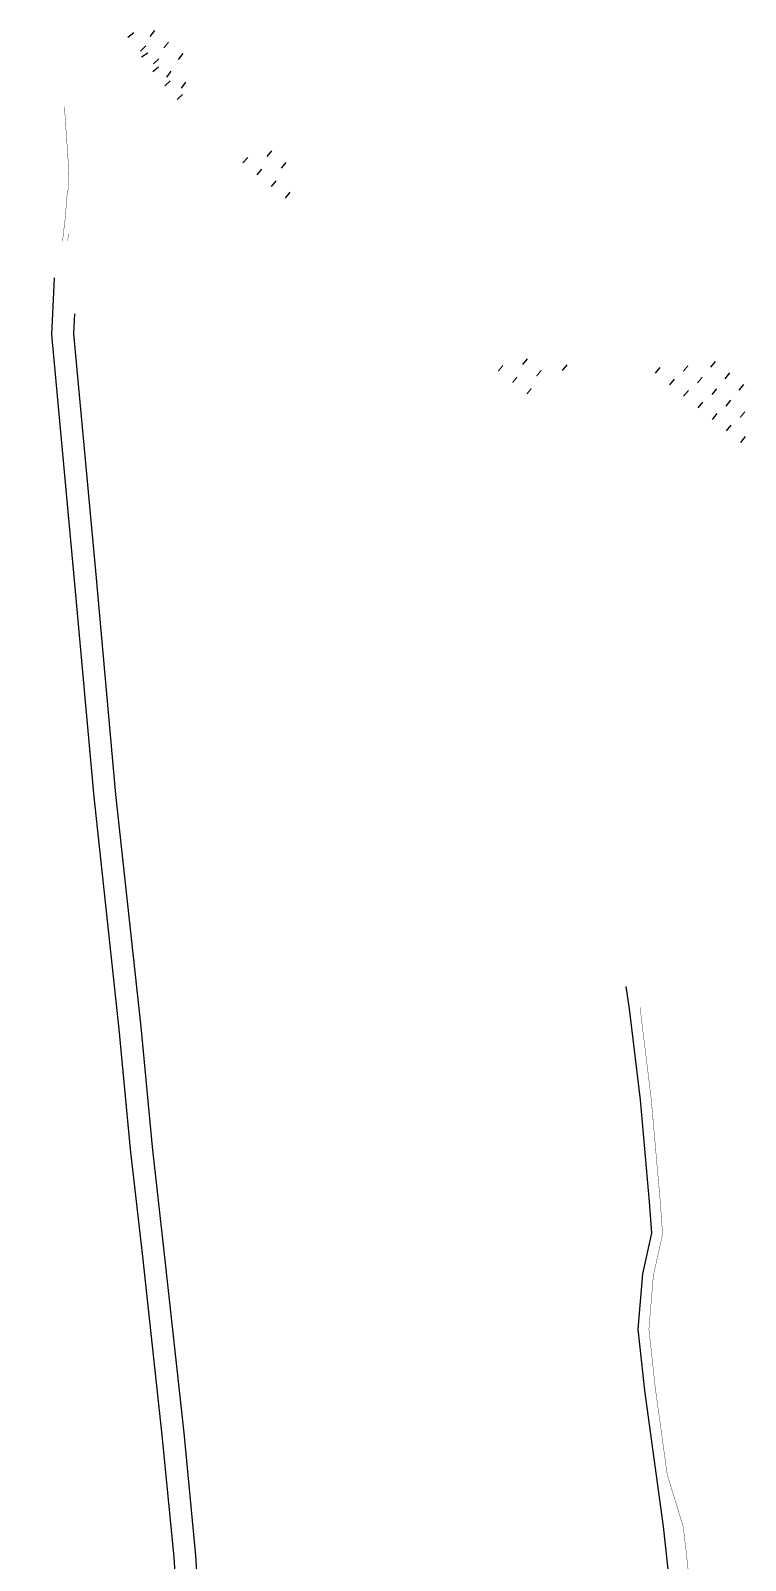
# Model space of a CAD drawing. Header units: metres. Extents: x 375792 to 378704, y 2469502 to 2471712.
# Drawn here: x 376977.1 to 377172.3, y 2471210.2 to 2471628.2 of the extents above; entities that cross this region are included whole.
import ezdxf

# ---------------------------------------------------------------- set-up
doc = ezdxf.new("R2010")
doc.units = ezdxf.units.M
doc.header["$MEASUREMENT"] = 0
doc.linetypes.add('X2', pattern=[10, 8, -2])
doc.linetypes.add('X6', pattern=[2, 1, -1])
doc.layers.add('DLSS', color=1, linetype='Continuous')

msp = doc.modelspace()

# ---------------------------------------------------------------- linework, layer by layer
at = {"layer": 'DLSS', "linetype": 'Continuous', "flags": 128}
for points, elevation in [([(377005.21, 2471627.6), (377003.64, 2471626.3)], 11.26), ([(377010.86, 2471628.21), (377009.58, 2471626.63)], 11.41), ([(377008.52, 2471624.07), (377007.08, 2471622.63)], 11.47), ([(377009.06, 2471622.07), (377007.39, 2471620.91)], 11.45), ([(377018.63, 2471621.91), (377017.35, 2471620.33)], 11.33), ([(377011.99, 2471618.22), (377010.43, 2471616.91)], 11.42), ([(377012.04, 2471620.52), (377010.6, 2471619.09)], 11.41), ([(377015.21, 2471614.49), (377013.7, 2471613.12)], 11.36), ([(377015.4, 2471617.14), (377014.16, 2471615.52)], 11.38), ([(377019.37, 2471614.1), (377018.14, 2471612.49)], 11.26), ([(377018.57, 2471610.78), (377017.06, 2471609.42)], 11.22), ([(377036.41, 2471593.57), (377035.06, 2471592.05)], 11.29), ([(377042.86, 2471595.36), (377041.57, 2471593.78)], 11.34), ([(377040.13, 2471590.35), (377038.84, 2471588.77)], 11.41), ([(377046.74, 2471592.2), (377045.45, 2471590.62)], 11.48), ([(377044.01, 2471587.19), (377042.72, 2471585.61)], 11.52), ([(377047.88, 2471584.04), (377046.6, 2471582.46)], 11.49), ([(377013.52, 2471182.31), (377014.67, 2471182.71), (377016.15, 2471183.98), (377017.35, 2471185.93), (377017.72, 2471188.14), (377016.26, 2471211.01), (377013.02, 2471244.41), (377007.73, 2471293.19), (377004.37, 2471322.58), (377001.27, 2471355.33), (376994.42, 2471418.85), (376988.98, 2471479.06), (376982.9, 2471545.16), (376983.4, 2471556.63), (376983.58, 2471560.68)], 9.61), ([(377023.76, 2471176.29), (377023.3, 2471178.69), (377022.95, 2471182.56), (377023.69, 2471188.52), (377022.22, 2471211.49), (377018.97, 2471245.02), (377013.67, 2471293.85), (377010.32, 2471323.2), (377007.22, 2471355.94), (377000.37, 2471419.44), (376994.94, 2471479.61), (376988.89, 2471545.31), (376989.14, 2471550.84)], 30.95), ([(377112.66, 2471538.55), (377111.38, 2471536.97)], 12.67), ([(377123.48, 2471536.87), (377122.2, 2471535.29)], 20.01), ([(377148.93, 2471536.15), (377147.65, 2471534.57)], 16.6), ([(377164.02, 2471537.82), (377162.74, 2471536.24)], 11.97), ([(377167.91, 2471534.67), (377166.63, 2471533.09)], 11.88), ([(377152.82, 2471533), (377151.54, 2471531.42)], 12.99), ([(377164.36, 2471530.35), (377163.08, 2471528.77)], 13.67), ([(377171.79, 2471531.53), (377170.51, 2471529.94)], 12), ([(377156.7, 2471529.85), (377155.42, 2471528.27)], 12.91), ([(377160.58, 2471526.7), (377159.3, 2471525.12)], 13.04), ([(377168.25, 2471527.2), (377166.97, 2471525.62)], 13.43), ([(377164.47, 2471523.55), (377163.19, 2471521.97)], 13.24), ([(377168.35, 2471520.4), (377167.07, 2471518.82)], 23.84), ([(377172.23, 2471517.25), (377170.95, 2471515.67)], 22.93), ([(377158.68, 2471073.53), (377162.09, 2471082.96), (377161.73, 2471095.36), (377158.92, 2471132.2), (377153.38, 2471187.7), (377149.92, 2471219.46), (377144.81, 2471256.56), (377142.99, 2471273.35), (377144.25, 2471288.46), (377146.72, 2471299.58), (377146.09, 2471308.14), (377143.64, 2471336.05), (377140.61, 2471360.85), (377139.69, 2471366.96)], 9.06)]:
    msp.add_lwpolyline(points, dxfattribs=dict(at, elevation=elevation))
for points, elevation in [([(377014.75, 2471625.06, 0.3, 0.3, 0), (377013.47, 2471623.48, 0.3, 0.3, 0)], 11.55), ([(377106.07, 2471536.72, 0.3, 0.3, 0), (377104.79, 2471535.14, 0.3, 0.3, 0)], 11.06), ([(377116.54, 2471535.39, 0.3, 0.3, 0), (377115.26, 2471533.82, 0.3, 0.3, 0)], 13.61), ([(377156.6, 2471536.65, 0.3, 0.3, 0), (377155.32, 2471535.06, 0.3, 0.3, 0)], 13.71), ([(377109.95, 2471533.56, 0.3, 0.3, 0), (377108.67, 2471531.98, 0.3, 0.3, 0)], 11.02), ([(377113.83, 2471530.41, 0.3, 0.3, 0), (377112.54, 2471528.83, 0.3, 0.3, 0)], 11.12), ([(377160.48, 2471533.5, 0.3, 0.3, 0), (377159.2, 2471531.92, 0.3, 0.3, 0)], 13.91), ([(377172.13, 2471524.05, 0.3, 0.3, 0), (377170.85, 2471522.47, 0.3, 0.3, 0)], 13.19), ([(377165.02, 2471124.16, 0.1, 0.1, 0), (377163.51, 2471145.04, 0.1, 0.1, 0), (377159.44, 2471182.46, 0.1, 0.1, 0), (377155.35, 2471219.21, 0.1, 0.1, 0), (377150.94, 2471233.57, 0.1, 0.1, 0), (377147.72, 2471256.92, 0.1, 0.1, 0), (377145.93, 2471273.39, 0.1, 0.1, 0), (377147.15, 2471288.02, 0.1, 0.1, 0), (377149.67, 2471299.37, 0.1, 0.1, 0), (377149.01, 2471308.37, 0.1, 0.1, 0), (377146.55, 2471336.35, 0.1, 0.1, 0), (377143.51, 2471361.25, 0.00000201, 0.00000201, 0), (377142.58, 2471367.4, 0.00000201, 0.00000201, 0)], 8.24)]:
    msp.add_lwpolyline(points, format="xyseb", dxfattribs=dict(at, elevation=elevation))
at = {"layer": 'DLSS', "linetype": 'X2', "elevation": 10.15, "flags": 128}
msp.add_lwpolyline([(376986.3, 2471607.46, 0.1, 0.1, 0), (376987.31, 2471592.63, 0.1, 0.1, 0), (376987.51, 2471587.95, 0.1, 0.1, 0), (376987.52, 2471585.61, 0.1, 0.1, 0), (376987.39, 2471584.77, 0.1, 0.1, 0), (376987.12, 2471584.41, 0.1, 0.1, 0), (376987.06, 2471583.71, 0.1, 0.1, 0), (376986.51, 2471576.84, 0.1, 0.1, 0), (376985.76, 2471570.6, 0.1, 0.1, 0)], format="xyseb", dxfattribs=at)
at = {"layer": 'DLSS', "linetype": 'Continuous', "const_width": 0.1, "elevation": 10.15, "flags": 128}
msp.add_lwpolyline([(376987.43, 2471572.75), (376987.19, 2471570.72)], dxfattribs=at)
at = {"layer": 'DLSS', "linetype": 'X6', "flags": 128}
for points, elevation in [([(376989.31, 2471554.74, 0.00000201, 0.00000201, 0), (376989.38, 2471556.37, 0.00000201, 0.00000201, 0), (376989.13, 2471559.25, 0.00000201, 0.00000201, 0), (376989, 2471561.06, 0.00000201, 0.00000201, 0)], 9.51), ([(376989.31, 2471554.74, 0.00000201, 0.00000201, 0), (376995.61, 2471555, 0.00000201, 0.00000201, 0), (377004.89, 2471551.95, 0.00000201, 0.00000201, 0), (377022.51, 2471538.88, 0.00000201, 0.00000201, 0), (377032.11, 2471532.53, 0.00000201, 0.00000201, 0), (377041.77, 2471521.01, 0.00000201, 0.00000201, 0), (377048.35, 2471512.58, 0.00000201, 0.00000201, 0), (377053.64, 2471504.8, 0.00000201, 0.00000201, 0)], 9.45), ([(376989.14, 2471550.84, 0.00000201, 0.00000201, 0), (376995.06, 2471551.08, 0.00000201, 0.00000201, 0), (377003.07, 2471548.45, 0.00000201, 0.00000201, 0), (377020.28, 2471535.69, 0.00000201, 0.00000201, 0), (377029.49, 2471529.6, 0.00000201, 0.00000201, 0), (377038.74, 2471518.56, 0.00000201, 0.00000201, 0), (377045.21, 2471510.28, 0.00000201, 0.00000201, 0), (377050.39, 2471502.65, 0.00000201, 0.00000201, 0)], 9.45), ([(376989.63, 2471471.86, 0.00000201, 0.00000201, 0), (376987.95, 2471470.8, 0.00000201, 0.00000201, 0), (376986.37, 2471469.84, 0.00000201, 0.00000201, 0), (376979.64, 2471470.46, 0.00000201, 0.00000201, 0), (376981.6, 2471480.5, 0.00000201, 0.00000201, 0), (376981.73, 2471481.31, 0.00000201, 0.00000201, 0), (376989.12, 2471477.54, 0.00000201, 0.00000201, 0)], 10.09), ([(377066.9, 2471459.3, 0.00000201, 0.00000201, 0), (377067.16, 2471456.38, 0.00000201, 0.00000201, 0), (377064.42, 2471456.02, 0.00000201, 0.00000201, 0), (377064.79, 2471453.97, 0.00000201, 0.00000201, 0), (377072.21, 2471455.06, 0.00000201, 0.00000201, 0), (377071.57, 2471459.82, 0.00000201, 0.00000201, 0)], 12.2), ([(376997.07, 2471456.06, 0.00000201, 0.00000201, 0), (376998.29, 2471454.32, 0.00000201, 0.00000201, 0), (376999.09, 2471453.34, 0.00000201, 0.00000201, 0), (377000.99, 2471451.91, 0.00000201, 0.00000201, 0), (377002.3, 2471451.15, 0.00000201, 0.00000201, 0), (377005.34, 2471450.67, 0.00000201, 0.00000201, 0), (377015.19, 2471451.3, 0.00000201, 0.00000201, 0), (377016.01, 2471452.22, 0.00000201, 0.00000201, 0), (377017.03, 2471453.35, 0.00000201, 0.00000201, 0), (377017.4, 2471454.74, 0.00000201, 0.00000201, 0), (377018.36, 2471455.53, 0.00000201, 0.00000201, 0), (377020.02, 2471456.57, 0.00000201, 0.00000201, 0)], 9.36), ([(377069.16, 2471448.56, 0.00000201, 0.00000201, 0), (377067.9, 2471448.39, 0.00000201, 0.00000201, 0), (377062.79, 2471446.41, 0.00000201, 0.00000201, 0), (377059.52, 2471444.16, 0.00000201, 0.00000201, 0), (377057.5, 2471441.26, 0.00000201, 0.00000201, 0), (377057.5, 2471438.13, 0.00000201, 0.00000201, 0), (377059.48, 2471421.83, 0.00000201, 0.00000201, 0), (377061.51, 2471416.72, 0.00000201, 0.00000201, 0), (377064.18, 2471394.5, 0.00000201, 0.00000201, 0), (377069.42, 2471335.06, 0.00000201, 0.00000201, 0), (377069.46, 2471332.52, 0.00000201, 0.00000201, 0)], 10.21), ([(377124.2, 2471442.68, 0.00000201, 0.00000201, 0), (377119.88, 2471442.74, 0.00000201, 0.00000201, 0), (377121.51, 2471425.7, 0.00000201, 0.00000201, 0), (377113.02, 2471424.74, 0.00000201, 0.00000201, 0), (377114.2, 2471417.48, 0.00000201, 0.00000201, 0)], 11.91), ([(377117.41, 2471408.27, 0.00000201, 0.00000201, 0), (377117.02, 2471412.55, 0.00000201, 0.00000201, 0), (377115.16, 2471412.55, 0.00000201, 0.00000201, 0), (377114.94, 2471413.66, 0.00000201, 0.00000201, 0), (377114.2, 2471417.48, 0.00000201, 0.00000201, 0), (377112.75, 2471419.6, 0.00000201, 0.00000201, 0), (377107.85, 2471421.78, 0.00000201, 0.00000201, 0), (377103.98, 2471421.32, 0.00000201, 0.00000201, 0), (377102.48, 2471420.77, 0.00000201, 0.00000201, 0), (377100.51, 2471419.28, 0.00000201, 0.00000201, 0), (377094.94, 2471414.07, 0.00000201, 0.00000201, 0), (377092.35, 2471413.06, 0.00000201, 0.00000201, 0), (377078.27, 2471411.71, 0.00000201, 0.00000201, 0), (377071.59, 2471411.71, 0.00000201, 0.00000201, 0), (377071.18, 2471415.11, 0.00000201, 0.00000201, 0)], 9.38), ([(377127.4, 2471411.6, 0.00000201, 0.00000201, 0), (377118.58, 2471410.33, 0.00000201, 0.00000201, 0), (377118.12, 2471413.95, 0.00000201, 0.00000201, 0), (377116.34, 2471413.83, 0.00000201, 0.00000201, 0), (377115.3, 2471424.01, 0.00000201, 0.00000201, 0), (377126.01, 2471425.11, 0.00000201, 0.00000201, 0)], 12.42), ([(377103.12, 2471410.99, 0.00000201, 0.00000201, 0), (377101.03, 2471410.8, 0.00000201, 0.00000201, 0), (377097.76, 2471410.51, 0.00000201, 0.00000201, 0), (377097.46, 2471410.58, 0.00000201, 0.00000201, 0), (377097.33, 2471410.93, 0.00000201, 0.00000201, 0), (377102.51, 2471415.85, 0.00000201, 0.00000201, 0), (377104.3, 2471417.33, 0.00000201, 0.00000201, 0), (377106.06, 2471417.57, 0.00000201, 0.00000201, 0), (377107.65, 2471417.19, 0.00000201, 0.00000201, 0), (377108.6, 2471416.27, 0.00000201, 0.00000201, 0), (377109.23, 2471414.97, 0.00000201, 0.00000201, 0), (377109.27, 2471413.45, 0.00000201, 0.00000201, 0), (377108.92, 2471411.99, 0.00000201, 0.00000201, 0)], 9.42), ([(377071.13, 2471415.41, 0.00000201, 0.00000201, 0), (377062.56, 2471414.83, 0.00000201, 0.00000201, 0), (377062.37, 2471415.26, 0.00000201, 0.00000201, 0), (377062.53, 2471415.86, 0.00000201, 0.00000201, 0), (377070.98, 2471416.52, 0.00000201, 0.00000201, 0)], 12.9), ([(377073.53, 2471399.35, 0.00000201, 0.00000201, 0), (377073.22, 2471400.21, 0.00000201, 0.00000201, 0), (377072.55, 2471400.81, 0.00000201, 0.00000201, 0), (377071.93, 2471401.39, 0.00000201, 0.00000201, 0), (377070.52, 2471401.83, 0.00000201, 0.00000201, 0), (377069.63, 2471401.83, 0.00000201, 0.00000201, 0), (377068.13, 2471401.36, 0.00000201, 0.00000201, 0), (377067.35, 2471400.72, 0.00000201, 0.00000201, 0), (377066.46, 2471399.32, 0.00000201, 0.00000201, 0), (377066.35, 2471397.17, 0.00000201, 0.00000201, 0), (377066.35, 2471395.86, 0.00000201, 0.00000201, 0), (377067, 2471392.14, 0.00000201, 0.00000201, 0), (377068.78, 2471390.46, 0.00000201, 0.00000201, 0), (377070.99, 2471390.3, 0.00000201, 0.00000201, 0), (377072.77, 2471391.06, 0.00000201, 0.00000201, 0), (377073.6, 2471392.02, 0.00000201, 0.00000201, 0), (377074.09, 2471392.87, 0.00000201, 0.00000201, 0), (377074.04, 2471393.39, 0.00000201, 0.00000201, 0)], 11.05), ([(377041.1, 2471340.29, 0.00000201, 0.00000201, 0), (377044.67, 2471296.93, 0.00000201, 0.00000201, 0)], 9.69), ([(377046.23, 2471340.53, 0.00000201, 0.00000201, 0), (377049.78, 2471297.35, 0.00000201, 0.00000201, 0)], 9.53), ([(377064.17, 2471318.07, 0.00000201, 0.00000201, 0), (377066.29, 2471299.5, 0.00000201, 0.00000201, 0)], 10.06), ([(377071.03, 2471318.72, 0.00000201, 0.00000201, 0), (377073.13, 2471300.28, 0.00000201, 0.00000201, 0)], 9.73), ([(377075.03, 2471286.58, 0.00000201, 0.00000201, 0), (377076.27, 2471273.37, 0.00000201, 0.00000201, 0), (377077.42, 2471272.72, 0.00000201, 0.00000201, 0), (377080.31, 2471272.53, 0.00000201, 0.00000201, 0), (377082.12, 2471272.66, 0.00000201, 0.00000201, 0)], 8.9), ([(377102.28, 2471271.89, 0.00000201, 0.00000201, 0), (377111.16, 2471272.83, 0.00000201, 0.00000201, 0), (377113.79, 2471275.66, 0.00000204, 0.00000204, 0)], 14.16)]:
    msp.add_lwpolyline(points, format="xyseb", dxfattribs=dict(at, elevation=elevation))
for points, const_width, elevation in [([(376988.46, 2471484.67), (376986.24, 2471483.5), (376982.93, 2471483.38), (376979.62, 2471483.8)], 0.00000201, 9.82), ([(376990.34, 2471463.99), (376988.29, 2471464.93), (376986.22, 2471466.28), (376982.34, 2471466.86), (376979.58, 2471466.94), (376979.03, 2471463.42), (376977.06, 2471463.67)], 0.00000203, 30.95), ([(377047.33, 2471458.15), (377048.9, 2471456.83), (377050.35, 2471455.84), (377050.95, 2471454.77), (377051.52, 2471454.3), (377052.27, 2471454.48), (377052.71, 2471454.86), (377052.86, 2471455.61), (377052.7, 2471458.47)], 0.00000203, 34.22), ([(377059.14, 2471355.54), (377060.94, 2471361.5), (377055.35, 2471411.95), (377051.28, 2471442.47), (377050.66, 2471443.87), (377048.68, 2471445.47), (377046.49, 2471446.33), (377035.26, 2471445.64), (377015.56, 2471444.67), (377004.75, 2471443.98), (377001.69, 2471442.52), (377000.07, 2471440.4), (376998.74, 2471437.53)], 0.00000203, 30.95), ([(377008.37, 2471343.77), (377037.3, 2471346.66), (377048.86, 2471348.01), (377054.9, 2471350.76), (377059.14, 2471355.54)], 0.00000203, 30.95), ([(377008.98, 2471337.72), (377028.95, 2471339.72), (377051.2, 2471340.76), (377059.54, 2471341.48), (377061.5, 2471341.53)], 0.00000203, 30.95), ([(377061.5, 2471341.53), (377062.61, 2471331.83)], 0.00000201, 9.46)]:
    msp.add_lwpolyline(points, dxfattribs=dict(at, const_width=const_width, elevation=elevation))

doc.saveas('drawing.dxf')
